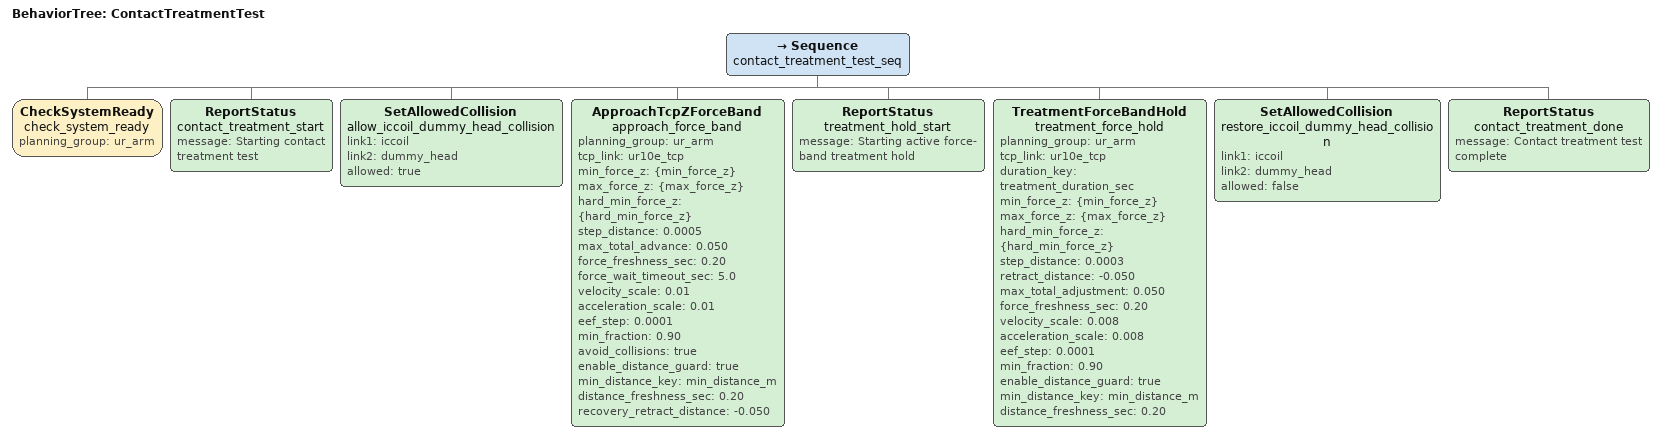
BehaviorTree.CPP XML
<root BTCPP_format="4">
  <BehaviorTree ID="ContactTreatmentTest">
    <Sequence name="contact_treatment_test_seq">
      <CheckSystemReady
        name="check_system_ready"
        planning_group="ur_arm"/>
      <ReportStatus
        name="contact_treatment_start"
        message="Starting contact treatment test"/>
      <SetAllowedCollision
        name="allow_iccoil_dummy_head_collision"
        link1="iccoil"
        link2="dummy_head"
        allowed="true"/>
      <ApproachTcpZForceBand
        name="approach_force_band"
        planning_group="ur_arm"
        tcp_link="ur10e_tcp"
        min_force_z="{min_force_z}"
        max_force_z="{max_force_z}"
        hard_min_force_z="{hard_min_force_z}"
        step_distance="0.0005"
        max_total_advance="0.050"
        force_freshness_sec="0.20"
        force_wait_timeout_sec="5.0"
        velocity_scale="0.01"
        acceleration_scale="0.01"
        eef_step="0.0001"
        min_fraction="0.90"
        avoid_collisions="true"
        enable_distance_guard="true"
        min_distance_key="min_distance_m"
        distance_freshness_sec="0.20"
        recovery_retract_distance="-0.050"/>
      <ReportStatus
        name="treatment_hold_start"
        message="Starting active force-band treatment hold"/>
      <TreatmentForceBandHold
        name="treatment_force_hold"
        planning_group="ur_arm"
        tcp_link="ur10e_tcp"
        duration_key="treatment_duration_sec"
        min_force_z="{min_force_z}"
        max_force_z="{max_force_z}"
        hard_min_force_z="{hard_min_force_z}"
        step_distance="0.0003"
        retract_distance="-0.050"
        max_total_adjustment="0.050"
        force_freshness_sec="0.20"
        velocity_scale="0.008"
        acceleration_scale="0.008"
        eef_step="0.0001"
        min_fraction="0.90"
        enable_distance_guard="true"
        min_distance_key="min_distance_m"
        distance_freshness_sec="0.20"/>
      <SetAllowedCollision
        name="restore_iccoil_dummy_head_collision"
        link1="iccoil"
        link2="dummy_head"
        allowed="false"/>
      <ReportStatus
        name="contact_treatment_done"
        message="Contact treatment test complete"/>
    </Sequence>
  </BehaviorTree>
</root>
